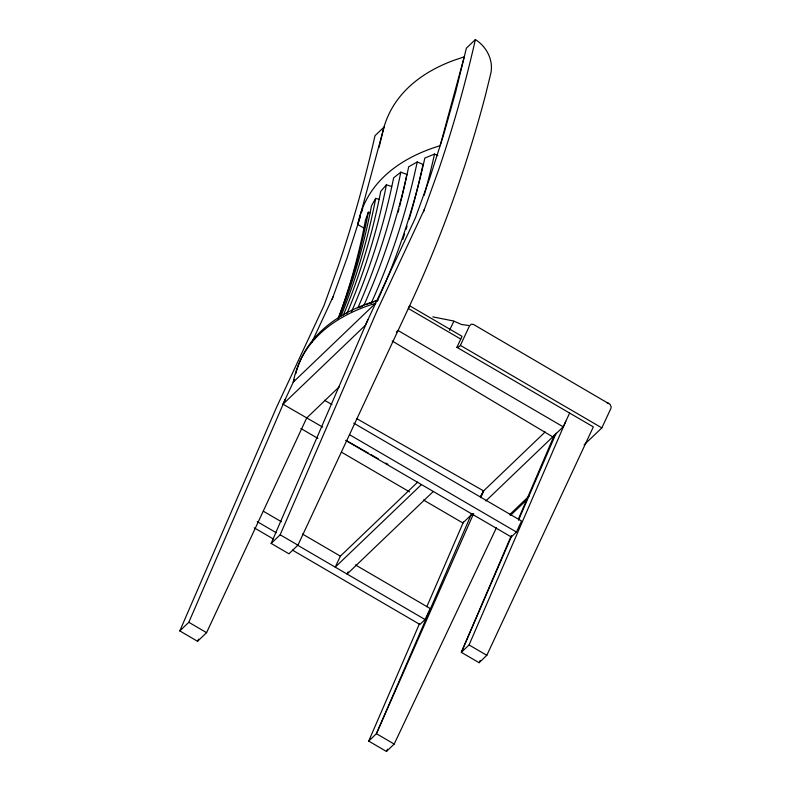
<?xml version="1.0" encoding="UTF-8"?>
<svg xmlns="http://www.w3.org/2000/svg" width="791" height="791" viewBox="0 0 791 791"><rect width="100%" height="100%" fill="white"/><g stroke="black" fill="none" stroke-linecap="round" stroke-linejoin="round"><path stroke-width="1.19" d="M379.027 147.482L384.021 127.054L375.013 135.686A1562.64 1341.655 46.2 0 1 338.321 265.825L324.053 305.425L276.543 407.306L179.804 630.921L197.582 641.293L206.58 632.662L306.681 418.004L339.448 386.621M357.799 224.545L384.1 126.669A364.552 177.293 25 0 1 453.065 60.61L464.258 56.823L440.142 145.673A364.552 177.293 25 0 0 357.799 224.545L364.018 228.174M361.695 212.097L362.683 208.587M360.31 216.694L347.328 257.204L332.171 299.275M370.514 212.73L368.309 212.215L365.462 220.195A797.644 696.238 19.6 0 1 338.192 318.872M423.521 211.761L438.679 169.699A1562.64 1341.655 46.2 0 0 475.381 39.55A30.592 26.261 46.2 0 1 490.697 73.8L485.358 95.642A1562.64 1341.655 46.2 0 1 409.629 305.751L297.94 545.157L288.933 553.789L271.155 543.417L367.894 319.801M511.204 535.863L461.331 652.348L479.109 662.71L486.821 655.314L593.339 426.893L456.911 347.328L462.043 336.323L409.59 305.731L408.304 308.48L460.757 339.072M518.461 518.906L554.293 435.218M179.804 630.921L188.812 622.299L285.551 398.674M271.155 543.417L280.162 534.795L376.902 311.17L424.411 209.289M496.511 527.577L394.185 744.054L386.463 751.45L368.695 741.088L419.507 623.624M426.833 606.687L463.477 521.981M471.683 513.458L376.407 733.692L368.695 741.088M511.658 536.021L461.331 652.348L469.053 644.952L565.792 421.326M518.5 520.201L556.122 433.241M473.651 513.488L376.407 733.692L394.185 744.054M480.631 497.677L483.617 490.904L545.167 431.945M479.109 662.71L480.137 660.475M322.708 427.13L282.98 404.181L294.539 379.413M311.713 342.572L333.06 296.803M197.582 641.293L198.62 639.059M282.98 404.181L365.333 325.299L415.404 217.921L429.671 178.321L443.375 135.568L455.616 92.171L466.374 48.182L475.381 39.55M417.697 482.085L340.377 556.142L335.246 567.147L421.455 484.576M449.496 330.341L453.886 321.255M348.119 571.863L347.091 574.058L433.3 491.488M456.911 347.328L457.88 347.14A12.29 5.972 25 0 0 460.392 345.39L469.379 326.129L471.159 324.201L473.473 324.439L610.148 404.438L611.196 407.157L610.82 408.621L601.842 427.882L584.104 444.868M480.542 497.509L483.617 490.904L356.484 418.498M292.482 550.14L419.922 624.465L425.064 619.531L430.205 608.526L355.386 564.893M386.463 751.45L387.511 749.215M485.842 500.96L563.222 426.833L569.639 413.07M345.588 440.33L511.273 536.96L516.424 532.027L521.556 521.022L353.755 423.165M480.71 496.224L483.617 490.904M378.938 199.292L375.685 198.383L371.493 205.749A797.644 696.416 29.7 0 1 339.299 317.191M391.674 186.498L386.413 184.778L380.748 191.382A797.644 690.612 40.6 0 1 343.373 315.085M396.4 332.062L398.031 330.5L563.222 426.833M472.474 513.755L462.864 522.97L423.432 499.971M509.542 514.783L529.159 495.987M510.521 515.356L527.36 499.22M400.997 200.845A804.15 682.762 51.6 0 0 406.89 174.455L400.829 172.151L393.631 177.856A797.644 677.244 51.6 0 1 351.52 311.634M409.085 219.374A804.15 663.867 60.5 0 0 422.997 164.449L417.223 161.947L408.69 166.772A797.644 658.498 60.5 0 1 363.919 305.257M468.608 325.467L461.568 324.498L454.924 321.621M432.815 316.884L454.074 321.087M607.004 402.57L608.793 403.361M437.799 155.649L434.506 154.057L424.836 158.062A797.644 636.607 67.5 0 1 381.964 290.722M324.429 400.246L331.904 404.508M347.279 441.121L368.646 453.292M370.791 454.509L378.266 458.77M385.741 463.032L387.877 464.248M460.392 345.39L601.842 427.882M349.681 434.793L516.424 532.027M300.877 428.495L317.923 438.441M341.376 452.116L409.58 491.893M263.452 511.283L281.369 521.734M302.449 534.024L340.377 556.142M280.162 534.795L297.94 545.157M469.053 644.952L486.821 655.314M257.273 521.674L276.237 532.738M297.307 545.029L425.064 619.531M254.247 527.844L273.36 538.997M188.812 622.299L206.58 632.662M392.198 341.01L552.741 436.879M417.223 161.947A797.644 658.498 60.5 0 1 371.048 303.526M407.058 226.097A804.15 663.867 60.5 0 1 406.02 229.449M404.616 233.909A804.15 663.867 60.5 0 1 402.817 239.455M295.804 373.718A364.552 177.293 25 0 1 376.882 300.531M359.598 307.442A364.552 177.293 25 0 1 362.673 306.077M365.808 304.772A364.552 177.293 25 0 1 377.851 300.392M381.509 291.76A797.644 636.607 67.5 0 1 377.337 301.084M434.516 154.057A797.644 636.607 67.5 0 1 424.144 195.337M400.829 172.151A797.644 677.244 51.6 0 1 357.789 308.006M400.711 201.982A804.15 682.762 51.6 0 1 399.584 206.53M399 208.794A804.15 682.762 51.6 0 1 398.12 212.196M386.413 184.778A797.644 690.612 40.6 0 1 346.814 313.701M375.695 198.383A797.644 696.416 29.7 0 1 340.97 316.143M368.309 212.215A797.644 696.238 19.6 0 1 337.994 318.961M375.596 303.289L293.253 382.162A364.552 177.293 25 0 1 375.596 303.289"/></g></svg>
